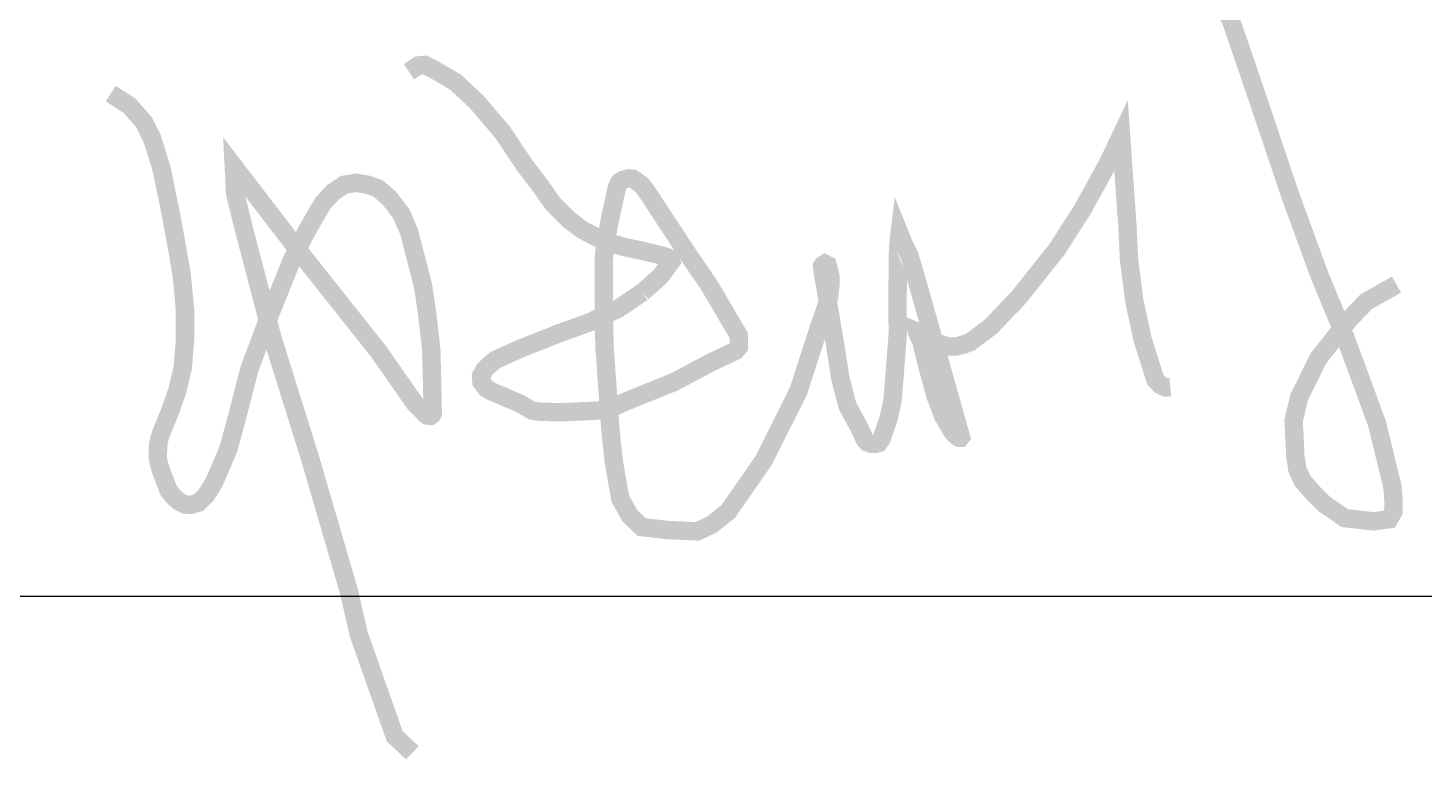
# Model space of a CAD drawing. Extents: x 2025205 to 2402328, y -557483 to 329036.
# Drawn here: x 2397659 to 2400731, y 80238 to 81853 of the extents above; entities that cross this region are included whole.
import ezdxf

# ---------------------------------------------------------------- set-up
doc = ezdxf.new("R2010")
doc.units = 0
doc.header["$LTSCALE"] = 1500
doc.header["$MEASUREMENT"] = 0
doc.layers.add('PUB_TITLE', color=4, linetype='Continuous')

msp = doc.modelspace()

# ---------------------------------------------------------------- linework, layer by layer
at = {"const_width": 40.5}
for points in [[(2400249.3, 81994.9), (2400307.6, 81866.5), (2400359.9, 81713.9), (2400435.7, 81488.7), (2400501.4, 81308.9), (2400558.9, 81170.5), (2400627.6, 80983.8), (2400661.6, 80844.9), (2400663.9, 80817.7), (2400663.9, 80789.2), (2400654.5, 80772.6), (2400637.9, 80770.3), (2400621.2, 80767.9), (2400608.2, 80769.1), (2400578.6, 80772.6), (2400557.2, 80775), (2400512.1, 80805.8), (2400487.2, 80830.7), (2400463.5, 80857.9), (2400452.8, 80881.6), (2400448.1, 80912.4), (2400444.5, 80989.5), (2400456.4, 81040.4), (2400499.1, 81126.9), (2400566.5, 81212), (2400604, 81251.2), (2400670.8, 81288.7)], [(2398497.7, 81756.9), (2398518.5, 81770.8), (2398532.4, 81772), (2398553.2, 81761.6), (2398600.6, 81733.6), (2398646.1, 81691.3), (2398704.1, 81623.2), (2398752.6, 81550.7), (2398788.6, 81503.6), (2398814.7, 81466.1), (2398849, 81431.9), (2398880, 81408.6), (2398923.8, 81385.8), (2398967.7, 81372.3), (2399016.2, 81361.9), (2399058.1, 81351.6), (2399071.7, 81346.5), (2399074.4, 81339), (2399050.7, 81306.5), (2399011.3, 81271.6)], [(2397841.5, 81708.9), (2397882.1, 81682.8), (2397914.4, 81646.3), (2397932.7, 81609.6), (2397953.1, 81544.4), (2397972.2, 81451.9), (2397987.7, 81368.3), (2397997.7, 81309.1), (2398004.9, 81234.6), (2398005, 81167.2), (2397999.9, 81105.6), (2397987.6, 81054), (2397969.8, 81004.3), (2397959.8, 80979.9), (2397954.4, 80966.6), (2397948.4, 80949.4), (2397946, 80936.3), (2397945.3, 80921.2), (2397945.3, 80904.9), (2397948.5, 80891.2), (2397954.9, 80871.8), (2397961.6, 80854.5), (2397968.9, 80835.7), (2397981.6, 80820.1), (2397992.9, 80810.9), (2398004.2, 80804.9), (2398017.6, 80804.2), (2398034.5, 80808.8), (2398051, 80825.3), (2398067.6, 80851), (2398077.4, 80873.2), (2398100.7, 80928.2), (2398119.6, 80997.5), (2398146.6, 81102.9), (2398189.9, 81217.9), (2398238.8, 81339.8), (2398273.4, 81407.6), (2398307.7, 81466.9), (2398330.6, 81491.9), (2398355.7, 81508.4), (2398382.1, 81512.7), (2398406.4, 81508.4), (2398429.3, 81500.5), (2398453.7, 81479.8), (2398480.8, 81444.8), (2398498.1, 81404.6), (2398509.5, 81360.2), (2398528.6, 81286.2), (2398537.5, 81227.7), (2398546.8, 81145.6), (2398548.9, 81062.7), (2398550, 81011), (2398550, 81005.7), (2398548.6, 81002.9), (2398544.5, 80999.9), (2398540.8, 81000.1), (2398537.7, 81000.9), (2398534.2, 81003.6), (2398510.5, 81027.5), (2398430.2, 81142.4), (2398354, 81238.3), (2398264.2, 81351.3), (2398190.5, 81447), (2398112.3, 81548.8), (2398115.4, 81488.8), (2398133.4, 81415.3), (2398197.2, 81171.7), (2398280.8, 80904.5), (2398365.3, 80615.1), (2398387, 80520.4), (2398466.3, 80295.5), (2398505.1, 80258.7)], [(2399011.3, 81271.6), (2398957.9, 81235.4), (2398930.1, 81223.1), (2398898.3, 81206.8), (2398828, 81181.5), (2398741.4, 81147.2), (2398687.4, 81122.7), (2398673.6, 81111.3), (2398664.6, 81102.3), (2398656.4, 81087.6), (2398657.2, 81074.6), (2398667.8, 81060.7), (2398678.5, 81054.2), (2398743, 81026.4), (2398768.3, 81011.7), (2398782.2, 81009.3), (2398805.9, 81008.5), (2398830.4, 81007.7), (2398934.2, 81012.6), (2398970.2, 81029.7), (2399079.7, 81073.8), (2399163, 81117.8), (2399216.9, 81143.2), (2399223.5, 81151.3), (2399223.5, 81162.7), (2399223.5, 81176.6), (2399158.1, 81287.8), (2399111.5, 81355.6), (2399020, 81494.6), (2399010.2, 81507.6), (2399001.2, 81514.2), (2398990.5, 81521.5), (2398979.9, 81522.3), (2398968.5, 81519.1), (2398961.9, 81515), (2398959.5, 81511.7), (2398957, 81506), (2398955.4, 81502.7), (2398939.9, 81432.5), (2398934.1, 81400.6), (2398928.4, 81367.9), (2398926.8, 81343.4), (2398926.4, 81254.4), (2398927.9, 81152.7), (2398930.9, 81113), (2398941.2, 80967.5), (2398948.6, 80898.3), (2398962.8, 80817.9), (2398983.9, 80780.1), (2399010.1, 80755.3), (2399066.9, 80748.8), (2399132.4, 80745.9), (2399164.4, 80761.1), (2399200.1, 80789.5), (2399278.1, 80901.7), (2399354.6, 81053.9), (2399399.7, 81193.7), (2399414.9, 81236.9), (2399422.1, 81262), (2399425.2, 81289.6), (2399425.2, 81307.5), (2399419, 81331.5), (2399412.9, 81334.6), (2399408.8, 81332), (2399407.3, 81330), (2399407.3, 81325.9), (2399407.8, 81322.8), (2399408.3, 81317.2), (2399435.1, 81158.5), (2399447.1, 81082), (2399462.7, 81021.9), (2399489.7, 80972.1), (2399500.8, 80948), (2399506.5, 80941.3), (2399515.7, 80938.2), (2399523.9, 80938.2), (2399531.1, 80940.3), (2399537.8, 80950), (2399553.3, 80994.9), (2399561.6, 81032.7), (2399566.2, 81088.1), (2399573.6, 81184.4), (2399572.7, 81225.9), (2399573.6, 81358.1), (2399575.5, 81385.8), (2399577.3, 81400.6), (2399586.6, 81377.5), (2399598.7, 81353.4), (2399614.4, 81300.8), (2399712.4, 80953.7), (2399710.9, 80951.7), (2399708.7, 80951.7), (2399707.1, 80952.5), (2399705.1, 80953.5), (2399702.2, 80955.9), (2399700, 80958), (2399697.8, 80960.2), (2399694, 80964.6), (2399691.1, 80969.2), (2399673.2, 80999.6), (2399655.6, 81046), (2399638.8, 81108.2), (2399624.9, 81163.9), (2399616.5, 81181.5), (2399615.6, 81185.2), (2399622.1, 81182.4), (2399629.5, 81176.9), (2399633.3, 81174.1), (2399638.8, 81170.4), (2399647.2, 81163.9), (2399665.9, 81158.4), (2399682.6, 81152.8), (2399702.1, 81152.8), (2399717.9, 81156.6), (2399732.8, 81162.1), (2399778.3, 81196.6), (2399839.7, 81260.8), (2399923.4, 81365.8), (2399980.1, 81454.2), (2400034.9, 81553.7), (2400064.6, 81615.9), (2400071.8, 81514.1), (2400078.7, 81417.6), (2400082.2, 81343.5), (2400094, 81251.8), (2400111.8, 81169.3), (2400140, 81080), (2400150.6, 81068.2), (2400162.4, 81062.4), (2400173, 81063.5)]]:
    msp.add_lwpolyline(points, dxfattribs=at)
at = {"layer": 'PUB_TITLE'}
msp.add_line((2390328.1, 80603.5), (2400828.1, 80603.5), dxfattribs=at)

doc.saveas('drawing.dxf')
